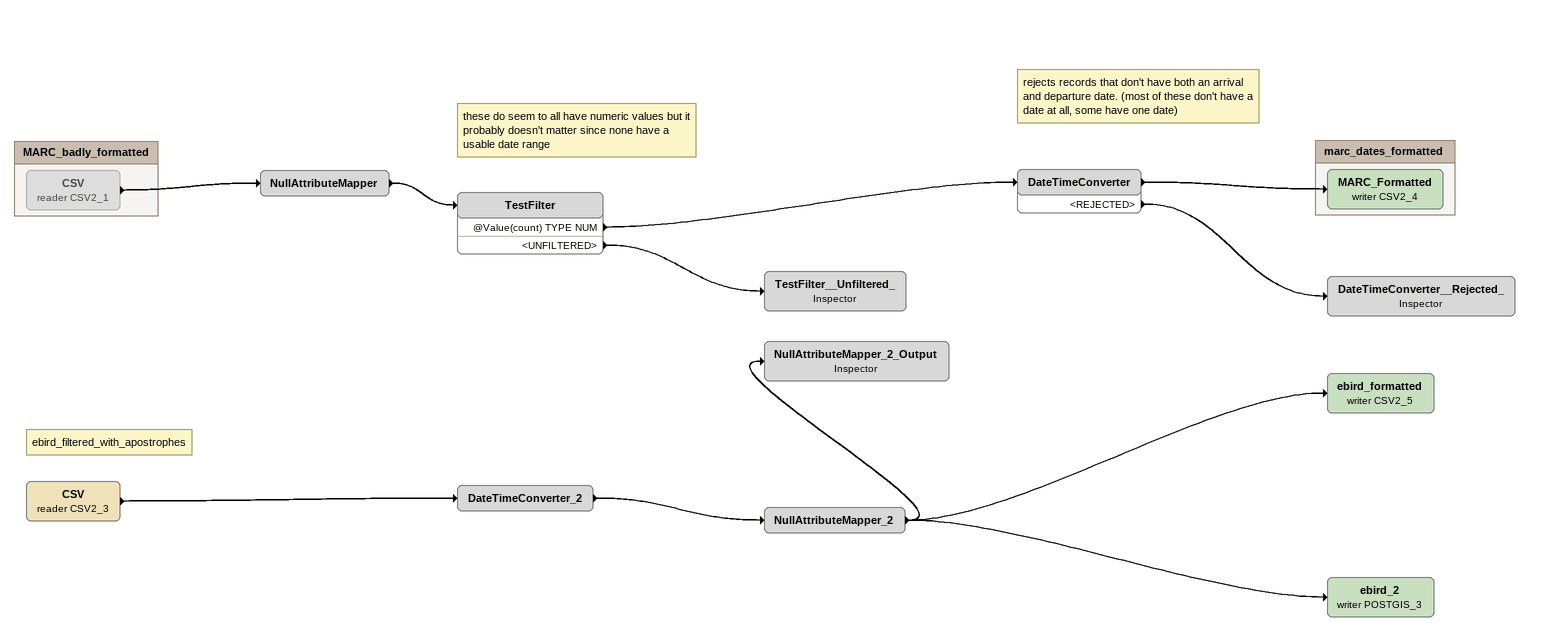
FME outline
NullAttributeMapper
    -> TestFilter
Note: these do seem to all have numeric values but it probably doesn't matter since none have a usable date range
TestFilter
    @Value(count) TYPE NUM -> DateTimeConverter
    <UNFILTERED> -> TestFilter__Unfiltered_
Note: rejects records that don't have both an arrival and departure date. (most of these don't have a date at all, some have one date)
DateTimeConverter
    -> MARC_Formatted (writer CSV2_4)
    <REJECTED> -> DateTimeConverter__Rejected_
DateTimeConverter__Rejected_: Inspector
TestFilter__Unfiltered_: Inspector
Note: ebird_filtered_with_apostrophes
CSV (reader CSV2_3)
    -> DateTimeConverter_2
DateTimeConverter_2
    -> NullAttributeMapper_2
NullAttributeMapper_2
    -> ebird_formatted (writer CSV2_5)
    -> NullAttributeMapper_2_Output
    -> ebird_2 (writer POSTGIS_3)
NullAttributeMapper_2_Output: Inspector
ebird_formatted (writer CSV2_5)
ebird_2 (writer POSTGIS_3)

Bookmark: MARC_badly_formatted
CSV (reader CSV2_1) [off]
    -> NullAttributeMapper

Bookmark: marc_dates_formatted
MARC_Formatted (writer CSV2_4)
